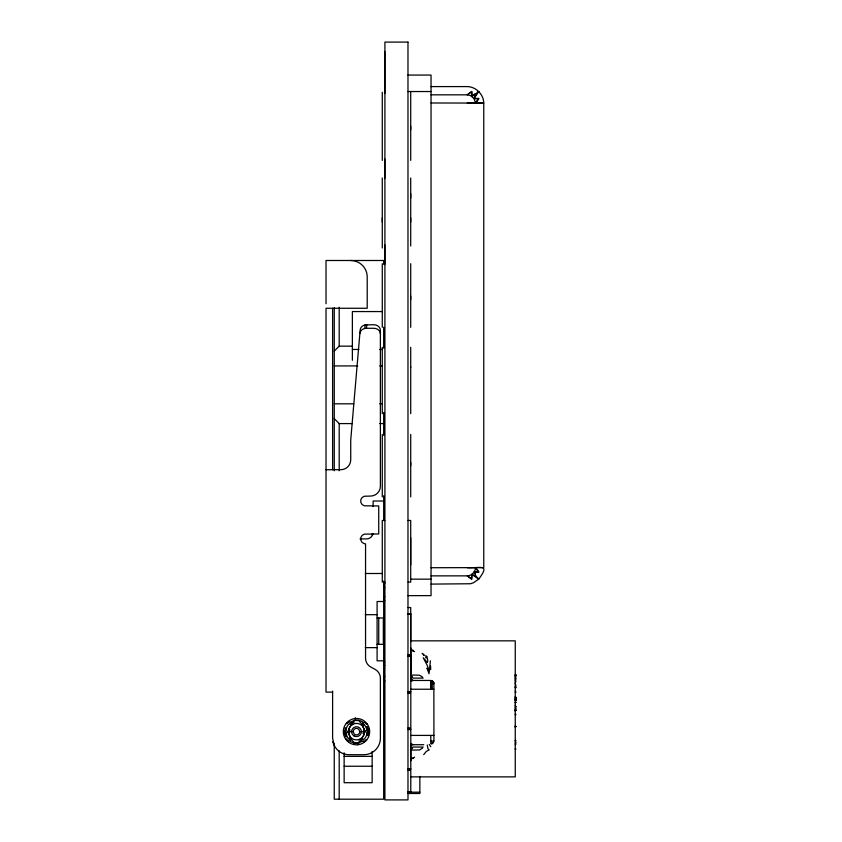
<?xml version="1.0" encoding="UTF-8"?>
<svg xmlns="http://www.w3.org/2000/svg" width="842" height="842" viewBox="0 0 842 842"><rect width="100%" height="100%" fill="white"/><g stroke="black" fill="none" stroke-linecap="round" stroke-linejoin="round"><path stroke-width="1.26" d="M382.279 222.014L382.279 217.846M410.707 465.679L410.707 462.447M410.707 367.449L410.707 366.901M410.707 299.51L410.707 296.205M410.707 222.014L410.707 217.846M410.707 198.112L410.707 193.534M410.707 129.721L410.707 126.321M411.233 679.578L410.78 647.887M359.871 333.443A6.589 5.547 0 0 1 364.818 328.475L365.123 324.917L373.795 324.738A6.589 5.547 0 0 1 380.384 330.285L380.384 486.181A9.883 9.883 0 0 1 370.501 496.075L364.281 496.243A4.947 4.947 0 0 0 364.281 505.789L378.732 505.958L378.732 533.965L364.281 534.133A4.947 4.947 0 0 0 364.281 543.679L365.554 543.848L365.554 658.286A9.883 9.883 0 0 0 370.638 666.927L375.3 669.516A9.883 9.883 0 0 1 380.384 678.157L380.384 738.234A16.472 16.472 0 0 1 363.912 754.706L349.083 754.706A16.472 16.472 0 0 1 334.253 745.423L332.611 738.234L332.611 691.082M364.818 328.464L366.449 328.296L366.754 324.738M430.399 660.844L429.031 673.758L426.957 668.18L428.988 670.485L427.105 665.085L423.21 657.728L427.41 662.538L427.81 660.612L426.852 656.371L426.052 658.034L425.852 655.444M431.041 86.589L467.278 86.589C475.94 86.705 483.645 94.409 483.761 103.071L483.761 567.634L475.519 567.634C475.467 571.96 471.615 575.812 467.278 575.865L431.041 575.865M410.78 760.81L410.885 743.518M360.029 538.901L366.544 538.901A6.589 6.589 0 0 0 372.911 534.017L373.017 533.523M383.868 584.643L384.815 583.001A1.895 1.895 0 0 0 383.868 584.643L383.868 587.306L384.815 587.306M432.525 743.328L433.925 741.055L433.862 682.988L433.009 681.389L430.799 680.473L410.822 680.441L410.78 613.881L407.981 613.881M363.281 731.645L363.786 730.224C365.228 733.887 363.512 736.992 360.123 739.234L362.281 738.413L360.671 740.381L362.786 739.002L363.46 739.781A10.704 10.704 0 0 0 367.175 732.477L366.154 727.025L362.555 722.815L363.849 725.351L361.976 723.657C360.881 726.299 366.533 729.246 363.786 733.066L363.281 731.645L359.787 731.645A3.294 3.294 0 0 1 354.219 734.035L353.198 731.645L348.262 731.645L350.072 729.93L348.535 729.519L350.672 725.825M412.917 758.589L414.58 757.147M515.251 682.704L515.978 681.125L515.251 680.399L515.978 679.157L515.251 678.936M476.982 92.588L478.751 91.599L476.025 94.336L474.046 98.567L475.519 103.071L483.761 103.071L431.041 102.987M478.751 91.599L474.046 98.567L470.394 95.514L467.278 94.83L431.041 94.83M349.851 731.645L348.535 733.782L351.693 739.96L353.735 741.928L353.514 742.781L359.481 742.781L358.976 740.918L361.818 740.865L360.618 738.781L362.397 738.55M363.144 731.645L364.449 729.519L361.292 723.331L359.25 721.362L359.481 720.51L353.514 720.51L354.008 722.373L351.167 722.425L352.377 724.509L350.598 724.741M475.519 103.071L478.698 98.377L474.046 98.567L478.887 98.851L475.519 103.071L467.278 102.987M362.323 737.476L364.449 733.782L362.913 733.371M515.251 727.267L515.978 726.372L515.251 726.172M515.251 678.894L515.978 678.105L515.251 677.368L515.978 676.694L515.251 676.084L515.978 675.358L515.251 674.989L515.978 674.695L515.251 674.463M515.251 705.175L515.978 706.838L515.251 707.606L515.978 708.343L515.251 709.943L515.978 710.343L515.251 710.848M334.253 351.103L339.2 346.157L339.2 307.214M422.568 748.075L419.558 749.959L412.591 750.096M515.251 744.802L515.978 744.065L515.251 743.36L515.978 742.697L515.251 741.013L515.978 740.623L515.251 740.307M423.705 754.632L426.347 751.359L429.209 749.885L427.989 748.738L427.252 745.012M515.251 702.733L515.978 702.091L515.251 702.028L515.978 702.46L515.251 702.786M343.536 734.056L345.967 733.603L344.631 730.719L345.82 730.814A10.704 10.704 0 0 1 349.535 723.51L350.198 724.288L352.314 722.91L350.714 724.888L352.872 724.067C349.483 726.299 347.757 729.404 349.198 733.066L349.198 730.224C346.451 734.056 352.103 736.992 351.019 739.634L349.135 737.939L350.44 740.476L348.356 738.613L344.799 733.824L345.273 727.688L346.83 736.266L345.757 736.782L344.799 733.824M470.657 92.136L467.278 94.83L471.973 91.652L471.783 96.304L476.025 94.336M475.204 93.588L471.783 96.304L471.499 91.462M345.736 739.265L346.294 738.866L348.514 741.265L349.125 740.518A11.535 11.535 0 0 0 357.566 743.128L363.155 741.055L363.712 741.844L366.112 739.634L366.638 740.065M367.249 724.036L366.691 724.425L364.481 722.036L363.86 722.773A11.535 11.535 0 0 0 355.429 720.163L349.83 722.236L349.272 721.447L346.883 723.667L346.357 723.225M410.864 749.727L412.127 748.927L412.812 747.054L423.21 747.054M515.251 675.8L515.978 675.358L515.251 676.084M515.251 697.881L515.978 697.481L515.251 696.576M515.251 698.734L515.978 698.344L515.251 698.029M515.251 726.993L515.978 726.646L515.251 726.046M515.251 749.327L515.978 749.012L515.251 748.549M407.981 693.082L410.338 692.64L410.78 691.577L407.981 691.577M407.981 770.251L410.338 769.809L410.78 768.746L407.981 768.746M433.504 742.612L430.799 743.76L432.367 743.76L430.799 742.612L430.799 735.413M515.978 699.723L515.251 699.386L515.978 699.723L515.251 699.976L515.978 700.112L515.978 697.365L515.251 697.176M430.799 682.031L433.504 682.031L433.925 683.588L430.799 683.588M515.251 692.419L515.978 692.187L515.251 690.998M515.251 687.84L515.978 687.661L515.251 687.409L515.978 687.04L515.251 686.598L515.978 685.883L515.251 683.536M515.251 710.364L515.978 710.195L515.251 711.037M515.251 714.921L515.978 714.753L515.251 713.742M410.864 680.894L413.012 680.441L410.822 679.347L410.78 791.827M369.449 729.235L367.017 729.688L368.364 732.572L367.712 735.613L367.175 732.477L368.364 732.572L368.196 729.467L367.228 726.52L366.154 727.025L368.196 729.467M431.041 584.106L470.467 583.748L473.499 582.748L478.751 579.107L476.025 576.37L474.046 572.139L478.887 571.844L475.519 567.634L431.041 567.718M407.981 613.955L410.78 613.881M413.012 680.441L410.864 680.473L410.822 679.347M467.278 567.718C479.624 568.508 490.823 562.951 478.751 579.107L471.783 574.402L471.499 579.233L467.278 575.865L471.973 579.054M407.981 75.064L431.041 75.064L431.041 595.641L407.981 595.641M407.981 91.536L431.041 91.536M382.373 311.561L352.377 311.561L352.377 360.302M366.449 328.296L373.795 328.296A6.589 5.547 0 0 1 380.384 333.842M339.2 346.157L352.377 346.157M352.377 349.451L358.902 349.451M379.763 349.451L382.373 349.451M334.253 365.923L357.671 365.923M379.774 365.923L382.373 365.923M334.253 403.813L353.766 403.813M379.774 403.813L382.373 403.813M334.253 418.642L339.2 423.589L352.282 423.589M379.753 423.589L383.678 423.589M326.022 469.71L340.842 469.71A9.883 9.883 0 0 0 350.725 459.827L350.725 440.061L360.176 329.896A6.589 5.547 0 0 1 365.123 324.917M383.678 501.011L373.132 501.011L373.132 506.621M384.857 520.461L382.279 520.461L382.279 582.096L384.857 582.096M408.128 520.461L410.707 520.461L410.707 582.096L408.128 582.096M365.365 573.497L382.373 573.497M410.538 579.159L431.041 579.159M384.815 600.357L383.868 600.357L383.868 598.462A1.895 1.895 0 0 1 384.815 596.82M383.678 601.504L377.09 601.504L377.09 660.812L383.678 660.812M408.128 607.566L410.707 607.566L410.707 641.741M365.333 614.681L377.09 614.681M377.09 617.975L383.352 617.975L383.352 644.341L377.09 644.341M410.78 640.846L515.251 640.846L515.251 776.871L410.78 776.871M365.333 647.635L377.09 647.635M407.981 654.897L410.338 655.329L410.78 656.392L407.981 656.392M384.815 661.991L383.868 661.991L383.868 663.885A1.895 1.895 0 0 0 384.815 665.527M412.548 675.063L419.516 675.2L422.526 677.084M384.815 676.726L383.868 676.726L383.868 679.378L384.815 681.02M423.168 678.105L412.769 678.105L412.085 676.231L410.822 675.431M410.864 689.23L433.925 689.23M332.611 692.113L326.022 692.113L326.022 308.267L367.207 308.267L367.207 276.965A16.472 16.472 0 0 0 350.725 260.494M407.981 727.983L410.338 728.425L410.78 729.488L407.981 729.488M410.864 735.413L433.925 735.413M430.799 741.055L433.925 741.055M410.864 744.717L423.747 744.717M344.136 756.358L372.143 756.358M344.136 766.241L372.143 766.241M407.981 791.764L410.78 791.764M407.981 792.164L419.853 792.164M407.981 793.501L419.853 793.501L419.853 776.387M410.864 744.17L413.054 744.717L410.864 743.76M410.949 648.845A5.526 3.852 0 0 0 413.327 651.14L414.58 651.55M515.251 709.943L515.978 710.195L515.251 708.827M476.025 576.37L471.783 574.402L471.93 577.886M364.597 730.14L364.87 732.298L364.597 730.14L364.712 731.14M348.399 733.15L348.114 730.993L348.399 733.15L348.272 732.151M433.504 682.031L430.799 680.894L430.799 689.23L431.999 680.704L432.367 689.23M422.074 653.35L424.126 655.592L423.705 654.066M515.251 706.028L515.978 706.838M475.404 573.844L474.046 572.139L478.698 572.328L475.519 567.634M429.241 744.391L430.809 746.77M412.791 649.971L413.327 651.14M359.787 731.645L358.766 729.267A3.294 3.294 0 0 0 353.198 731.645M372.143 533.965L372.417 535.312M355.208 717.731L355.429 720.163M357.566 743.128L357.713 744.77M430.567 665.843L430.694 669.59M410.707 92.252L410.707 160.39M410.707 178.051L410.707 246.022M410.707 263.683L410.707 327.327M410.707 347.346L410.707 413.685M410.707 434.451L410.707 496.917M410.707 537.764L410.707 564.929M409.275 654.897L409.275 656.392M409.275 691.577L409.275 693.082M409.275 727.983L409.275 729.488M409.275 768.746L409.275 770.251M384.773 51.436L384.773 93.557M384.773 159.022L384.773 178.578M384.773 244.811L384.773 264.577M383.678 264.42L383.678 260.494L326.022 260.494L326.022 303.72M383.678 327.243L383.678 348.146M383.678 412.464L383.678 435.398M383.678 495.759L383.678 520.43M383.678 581.138L383.678 799.195L334.253 799.195L334.253 743.612M382.279 92.252L382.279 160.39M382.279 177.978L382.279 248.043M382.279 263.683L382.279 327.327M382.279 347.346L382.279 413.685M382.279 434.451L382.279 496.917M378.732 617.975L378.732 644.341M372.143 751.538L372.143 782.713L344.136 782.713L344.136 752.843M339.2 423.589L339.2 470.762M339.2 750.843L339.2 799.195M334.253 307.751L334.253 470.762M332.611 308.267L332.611 469.71M410.949 759.852A5.526 3.852 0 0 1 413.327 757.558M361.039 738.518A8.241 8.241 0 0 1 351.524 738.213M351.945 724.783A8.241 8.241 0 0 1 361.46 725.078M432.367 680.894L432.262 681.567L430.799 680.894L432.367 680.894M515.978 700.112L515.251 700.176L515.978 700.112M407.981 42.1L384.91 42.1L384.91 799.9L407.981 799.9L407.981 42.1M334.253 745.423L333.022 741.886L334.253 745.423M354.029 735.929A4.947 4.947 0 0 0 361.439 731.645A4.947 4.947 0 0 0 354.029 727.372A4.947 4.947 0 0 0 354.029 735.929M349.041 742.518A13.177 13.177 0 0 0 369.638 732.666A13.177 13.177 0 0 0 350.809 719.752A13.177 13.177 0 0 0 349.041 742.518"/></g></svg>
